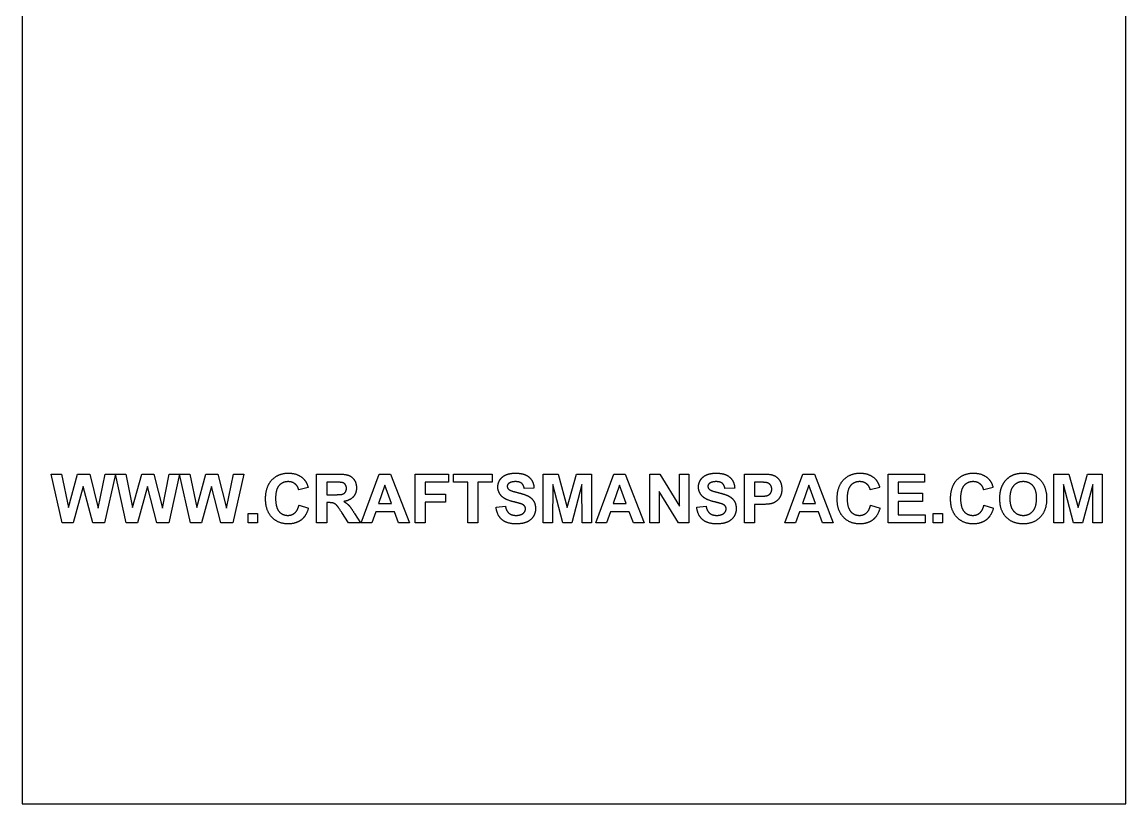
# Model space of a CAD drawing. Header units: millimetres. Extents: x -137 to 152, y -181 to 177.
# Drawn here: x 46.9 to 136.5, y 5.4 to 68.9 of the extents above; entities that cross this region are included whole.
import ezdxf

# ---------------------------------------------------------------- set-up
doc = ezdxf.new("R2010")
doc.units = ezdxf.units.MM
doc.header["$MEASUREMENT"] = 0
doc.layers.add('Layer 03', color=5, linetype='Continuous')

msp = doc.modelspace()

# ---------------------------------------------------------------- linework, layer by layer
at = {"layer": 'Layer 03'}
for p, q in [((46.891, 105.37), (46.891, 5.368)), ((136.537, 5.368), (136.537, 105.37)), ((50.147, 28.187), (49.258, 32.162)), ((49.258, 32.162), (50.094, 32.162)), ((50.094, 32.162), (50.653, 29.432)), ((50.653, 29.432), (51.405, 32.162)), ((51.405, 32.162), (52.383, 32.162)), ((52.383, 32.162), (53.072, 29.386)), ((53.072, 29.386), (53.631, 32.162)), ((54.467, 32.162), (53.593, 28.187)), ((53.631, 32.162), (54.467, 32.162)), ((55.357, 28.187), (54.467, 32.162)), ((54.467, 32.162), (55.304, 32.162)), ((55.304, 32.162), (55.863, 29.432)), ((55.863, 29.432), (56.615, 32.162)), ((56.615, 32.162), (57.592, 32.162)), ((57.592, 32.162), (58.282, 29.386)), ((58.282, 29.386), (58.841, 32.162)), ((59.677, 32.162), (58.803, 28.187)), ((58.841, 32.162), (59.677, 32.162)), ((60.567, 28.187), (59.677, 32.162)), ((59.677, 32.162), (60.513, 32.162)), ((60.513, 32.162), (61.072, 29.432)), ((61.072, 29.432), (61.825, 32.162)), ((61.825, 32.162), (62.802, 32.162)), ((62.802, 32.162), (63.492, 29.386)), ((63.492, 29.386), (64.05, 32.162)), ((64.887, 32.162), (64.013, 28.187)), ((64.05, 32.162), (64.887, 32.162)), ((70.813, 28.187), (70.813, 32.162)), ((70.813, 32.162), (72.494, 32.162)), ((72.248, 31.496), (71.628, 31.496)), ((71.628, 31.496), (71.628, 30.483)), ((74.418, 28.187), (75.881, 32.162)), ((75.881, 32.162), (76.817, 32.162)), ((76.817, 32.162), (78.344, 28.187)), ((78.813, 28.187), (78.813, 32.162)), ((78.813, 32.162), (81.529, 32.162)), ((81.529, 31.496), (79.628, 31.496)), ((79.628, 31.496), (79.628, 30.533)), ((81.529, 32.162), (81.529, 31.496)), ((81.924, 31.496), (81.924, 32.162)), ((81.924, 32.162), (85.06, 32.162)), ((83.085, 31.496), (81.924, 31.496)), ((83.085, 28.187), (83.085, 31.496)), ((85.06, 31.496), (83.9, 31.496)), ((83.9, 31.496), (83.9, 28.187)), ((85.06, 32.162), (85.06, 31.496)), ((89.208, 28.187), (89.208, 32.162)), ((89.208, 32.162), (90.424, 32.162)), ((90.424, 32.162), (91.171, 29.45)), ((91.171, 29.45), (91.927, 32.162)), ((91.927, 32.162), (93.134, 32.162)), ((93.134, 32.162), (93.134, 28.187)), ((93.48, 28.187), (94.943, 32.162)), ((94.943, 32.162), (95.878, 32.162)), ((95.878, 32.162), (97.406, 28.187)), ((97.875, 28.187), (97.875, 32.162)), ((97.875, 32.162), (98.675, 32.162)), ((98.675, 32.162), (100.27, 29.56)), ((100.27, 29.56), (100.27, 32.162)), ((100.27, 32.162), (101.035, 32.162)), ((101.035, 32.162), (101.035, 28.187)), ((105.554, 28.187), (105.554, 32.162)), ((105.554, 32.162), (106.839, 32.162)), ((106.369, 31.496), (106.369, 30.36)), ((106.754, 31.496), (106.369, 31.496)), ((108.838, 28.187), (110.301, 32.162)), ((110.301, 32.162), (111.236, 32.162)), ((111.236, 32.162), (112.764, 28.187)), ((117.233, 28.187), (117.233, 32.162)), ((117.233, 32.162), (120.171, 32.162)), ((120.171, 31.496), (118.048, 31.496)), ((118.048, 31.496), (118.048, 30.607)), ((120.171, 32.162), (120.171, 31.496)), ((130.69, 28.187), (130.69, 32.162)), ((130.69, 32.162), (131.906, 32.162)), ((131.906, 32.162), (132.653, 29.45)), ((132.653, 29.45), (133.409, 32.162)), ((133.409, 32.162), (134.616, 32.162)), ((134.616, 32.162), (134.616, 28.187)), ((51.863, 31.159), (51.043, 28.187)), ((52.626, 28.187), (51.863, 31.159)), ((57.072, 31.159), (56.253, 28.187)), ((57.836, 28.187), (57.072, 31.159)), ((62.282, 31.159), (61.463, 28.187)), ((63.046, 28.187), (62.282, 31.159)), ((70.122, 31.076), (69.356, 30.878)), ((71.628, 30.483), (72.216, 30.483)), ((76.356, 31.249), (75.84, 29.767)), ((76.896, 29.767), (76.356, 31.249)), ((79.628, 30.533), (81.282, 30.533)), ((81.282, 30.533), (81.282, 29.866)), ((88.467, 31.002), (87.677, 30.977)), ((89.986, 31.316), (89.974, 28.187)), ((90.806, 28.187), (89.986, 31.316)), ((92.356, 31.316), (91.525, 28.187)), ((92.369, 28.187), (92.356, 31.316)), ((95.418, 31.249), (94.902, 29.767)), ((95.958, 29.767), (95.418, 31.249)), ((100.211, 28.187), (98.64, 30.75)), ((98.64, 30.75), (98.64, 28.187)), ((104.764, 31.002), (103.974, 30.977)), ((110.776, 31.249), (110.26, 29.767)), ((111.316, 29.767), (110.776, 31.249)), ((116.542, 31.076), (115.776, 30.878)), ((118.048, 30.607), (120.023, 30.607)), ((120.023, 30.607), (120.023, 29.94)), ((125.751, 31.076), (124.986, 30.878)), ((131.467, 31.316), (131.455, 28.187)), ((132.288, 28.187), (131.467, 31.316)), ((133.838, 31.316), (133.007, 28.187)), ((133.85, 28.187), (133.838, 31.316)), ((69.381, 29.644), (70.146, 29.397)), ((71.789, 29.841), (71.628, 29.841)), ((71.628, 29.841), (71.628, 28.187)), ((75.84, 29.767), (76.896, 29.767)), ((81.282, 29.866), (79.628, 29.866)), ((79.628, 29.866), (79.628, 28.187)), ((94.902, 29.767), (95.958, 29.767)), ((106.369, 30.36), (106.805, 30.36)), ((106.887, 29.693), (106.369, 29.693)), ((106.369, 29.693), (106.369, 28.187)), ((110.26, 29.767), (111.316, 29.767)), ((115.801, 29.644), (116.566, 29.397)), ((120.023, 29.94), (118.048, 29.94)), ((118.048, 29.94), (118.048, 28.854)), ((125.011, 29.644), (125.776, 29.397)), ((65.258, 28.187), (65.258, 28.952)), ((65.258, 28.952), (66.023, 28.952)), ((66.023, 28.952), (66.023, 28.187)), ((73.414, 28.187), (72.848, 29.05)), ((73.889, 28.961), (74.369, 28.187)), ((75.608, 29.101), (75.29, 28.187)), ((77.139, 29.101), (75.608, 29.101)), ((77.472, 28.187), (77.139, 29.101)), ((85.381, 29.471), (86.146, 29.545)), ((94.67, 29.101), (94.352, 28.187)), ((96.201, 29.101), (94.67, 29.101)), ((96.534, 28.187), (96.201, 29.101)), ((101.677, 29.471), (102.443, 29.545)), ((110.028, 29.101), (109.71, 28.187)), ((111.559, 29.101), (110.028, 29.101)), ((111.892, 28.187), (111.559, 29.101)), ((118.048, 28.854), (120.245, 28.854)), ((120.245, 28.854), (120.245, 28.187)), ((120.887, 28.187), (120.887, 28.952)), ((120.887, 28.952), (121.653, 28.952)), ((121.653, 28.952), (121.653, 28.187)), ((51.043, 28.187), (50.147, 28.187)), ((53.593, 28.187), (52.626, 28.187)), ((56.253, 28.187), (55.357, 28.187)), ((58.803, 28.187), (57.836, 28.187)), ((61.463, 28.187), (60.567, 28.187)), ((64.013, 28.187), (63.046, 28.187)), ((66.023, 28.187), (65.258, 28.187)), ((71.628, 28.187), (70.813, 28.187)), ((74.369, 28.187), (73.414, 28.187)), ((75.29, 28.187), (74.418, 28.187)), ((78.344, 28.187), (77.472, 28.187)), ((79.628, 28.187), (78.813, 28.187)), ((83.9, 28.187), (83.085, 28.187)), ((89.974, 28.187), (89.208, 28.187)), ((91.525, 28.187), (90.806, 28.187)), ((93.134, 28.187), (92.369, 28.187)), ((94.352, 28.187), (93.48, 28.187)), ((97.406, 28.187), (96.534, 28.187)), ((98.64, 28.187), (97.875, 28.187)), ((101.035, 28.187), (100.211, 28.187)), ((106.369, 28.187), (105.554, 28.187)), ((109.71, 28.187), (108.838, 28.187)), ((112.764, 28.187), (111.892, 28.187)), ((120.245, 28.187), (117.233, 28.187)), ((121.653, 28.187), (120.887, 28.187)), ((131.455, 28.187), (130.69, 28.187)), ((133.007, 28.187), (132.288, 28.187)), ((134.616, 28.187), (133.85, 28.187)), ((46.891, 5.368), (136.537, 5.368))]:
    msp.add_line(p, q, dxfattribs=at)
for points in [[(66.665, 30.139), (66.665, 31.135), (67.178, 31.686)], [(67.178, 31.686), (67.692, 32.236), (68.528, 32.236)], [(68.497, 31.545), (68.044, 31.545), (67.762, 31.227)], [(69.055, 31.366), (68.825, 31.545), (68.497, 31.545)], [(68.528, 32.236), (69.258, 32.236), (69.714, 31.806)], [(69.714, 31.806), (69.986, 31.552), (70.122, 31.076)], [(72.828, 31.482), (72.731, 31.496), (72.248, 31.496)], [(72.494, 32.162), (73.128, 32.162), (73.415, 32.055)], [(73.127, 31.325), (73.021, 31.449), (72.828, 31.482)], [(73.415, 32.055), (73.702, 31.948), (73.875, 31.673)], [(73.875, 31.673), (74.048, 31.399), (74.048, 31.046)], [(85.529, 31.118), (85.529, 31.424), (85.699, 31.691)], [(85.699, 31.691), (85.869, 31.957), (86.189, 32.097)], [(86.189, 32.097), (86.51, 32.236), (86.962, 32.236)], [(86.42, 31.403), (86.295, 31.311), (86.295, 31.158)], [(86.959, 31.545), (86.615, 31.545), (86.42, 31.403)], [(87.46, 31.412), (87.293, 31.545), (86.959, 31.545)], [(86.962, 32.236), (87.701, 32.236), (88.075, 31.9)], [(87.677, 30.977), (87.627, 31.28), (87.46, 31.412)], [(88.075, 31.9), (88.449, 31.564), (88.467, 31.002)], [(101.825, 31.118), (101.825, 31.424), (101.996, 31.691)], [(101.996, 31.691), (102.166, 31.957), (102.486, 32.097)], [(102.486, 32.097), (102.806, 32.236), (103.258, 32.236)], [(102.716, 31.403), (102.591, 31.311), (102.591, 31.158)], [(103.256, 31.545), (102.911, 31.545), (102.716, 31.403)], [(103.756, 31.412), (103.589, 31.545), (103.256, 31.545)], [(103.258, 32.236), (103.998, 32.236), (104.371, 31.9)], [(103.974, 30.977), (103.923, 31.28), (103.756, 31.412)], [(104.371, 31.9), (104.745, 31.564), (104.764, 31.002)], [(107.329, 31.468), (107.186, 31.496), (106.754, 31.496)], [(106.839, 32.162), (107.569, 32.162), (107.79, 32.103)], [(107.649, 31.291), (107.523, 31.433), (107.329, 31.468)], [(107.79, 32.103), (108.131, 32.013), (108.361, 31.715)], [(108.361, 31.715), (108.591, 31.416), (108.591, 30.943)], [(113.085, 30.139), (113.085, 31.135), (113.598, 31.686)], [(113.598, 31.686), (114.111, 32.236), (114.947, 32.236)], [(114.917, 31.545), (114.464, 31.545), (114.182, 31.227)], [(115.475, 31.366), (115.245, 31.545), (114.917, 31.545)], [(114.947, 32.236), (115.678, 32.236), (116.134, 31.806)], [(116.134, 31.806), (116.406, 31.552), (116.542, 31.076)], [(122.295, 30.139), (122.295, 31.135), (122.808, 31.686)], [(122.808, 31.686), (123.321, 32.236), (124.157, 32.236)], [(124.127, 31.545), (123.674, 31.545), (123.392, 31.227)], [(124.684, 31.366), (124.455, 31.545), (124.127, 31.545)], [(124.157, 32.236), (124.888, 32.236), (125.344, 31.806)], [(125.344, 31.806), (125.616, 31.552), (125.751, 31.076)], [(126.474, 31.173), (126.608, 31.477), (126.839, 31.72)], [(126.839, 31.72), (127.07, 31.962), (127.346, 32.079)], [(127.346, 32.079), (127.712, 32.236), (128.19, 32.236)], [(128.2, 31.545), (127.71, 31.545), (127.41, 31.205)], [(128.19, 32.236), (129.057, 32.236), (129.577, 31.69)], [(128.986, 31.209), (128.69, 31.545), (128.2, 31.545)], [(129.577, 31.69), (130.097, 31.143), (130.097, 30.169)], [(67.762, 31.227), (67.48, 30.91), (67.48, 30.199)], [(69.356, 30.878), (69.284, 31.187), (69.055, 31.366)], [(72.216, 30.483), (72.787, 30.483), (72.93, 30.532)], [(72.93, 30.532), (73.072, 30.581), (73.152, 30.701)], [(73.233, 31), (73.233, 31.202), (73.127, 31.325)], [(73.152, 30.701), (73.233, 30.821), (73.233, 31)], [(74.048, 31.046), (74.048, 30.597), (73.789, 30.305)], [(85.889, 30.311), (85.529, 30.642), (85.529, 31.118)], [(86.295, 31.158), (86.295, 31.019), (86.413, 30.919)], [(86.413, 30.919), (86.563, 30.793), (87.142, 30.655)], [(87.142, 30.655), (87.722, 30.517), (87.999, 30.37)], [(102.185, 30.311), (101.825, 30.642), (101.825, 31.118)], [(102.591, 31.158), (102.591, 31.019), (102.709, 30.919)], [(102.709, 30.919), (102.859, 30.793), (103.439, 30.655)], [(103.439, 30.655), (104.018, 30.517), (104.296, 30.37)], [(107.436, 30.423), (107.596, 30.486), (107.686, 30.619)], [(107.776, 30.93), (107.776, 31.149), (107.649, 31.291)], [(107.686, 30.619), (107.776, 30.753), (107.776, 30.93)], [(108.591, 30.943), (108.591, 30.577), (108.459, 30.329)], [(114.182, 31.227), (113.9, 30.91), (113.9, 30.199)], [(115.776, 30.878), (115.704, 31.187), (115.475, 31.366)], [(123.392, 31.227), (123.109, 30.91), (123.109, 30.199)], [(124.986, 30.878), (124.914, 31.187), (124.684, 31.366)], [(126.295, 30.15), (126.295, 30.76), (126.474, 31.173)], [(127.41, 31.205), (127.109, 30.864), (127.109, 30.177)], [(129.282, 30.188), (129.282, 30.872), (128.986, 31.209)], [(67.178, 28.656), (66.665, 29.198), (66.665, 30.139)], [(67.48, 30.199), (67.48, 29.445), (67.757, 29.124)], [(69.043, 29.007), (69.278, 29.209), (69.381, 29.644)], [(72.19, 29.797), (72.064, 29.841), (71.789, 29.841)], [(72.429, 29.632), (72.316, 29.752), (72.19, 29.797)], [(72.848, 29.05), (72.542, 29.512), (72.429, 29.632)], [(73.789, 30.305), (73.53, 30.013), (73.014, 29.937)], [(73.014, 29.937), (73.271, 29.786), (73.438, 29.605)], [(73.438, 29.605), (73.605, 29.423), (73.889, 28.961)], [(86.779, 29.916), (86.145, 30.075), (85.889, 30.311)], [(87.411, 29.743), (87.272, 29.791), (86.779, 29.916)], [(87.695, 29.574), (87.614, 29.671), (87.411, 29.743)], [(87.999, 30.37), (88.277, 30.222), (88.434, 29.967)], [(88.434, 29.967), (88.591, 29.712), (88.591, 29.337)], [(103.075, 29.916), (102.441, 30.075), (102.185, 30.311)], [(103.707, 29.743), (103.569, 29.791), (103.075, 29.916)], [(103.991, 29.574), (103.91, 29.671), (103.707, 29.743)], [(104.296, 30.37), (104.573, 30.222), (104.73, 29.967)], [(104.73, 29.967), (104.887, 29.712), (104.887, 29.337)], [(106.805, 30.36), (107.277, 30.36), (107.436, 30.423)], [(107.712, 29.75), (107.427, 29.693), (106.887, 29.693)], [(108.125, 29.938), (107.922, 29.796), (107.712, 29.75)], [(108.459, 30.329), (108.327, 30.08), (108.125, 29.938)], [(113.597, 28.656), (113.085, 29.198), (113.085, 30.139)], [(113.9, 30.199), (113.9, 29.445), (114.177, 29.124)], [(115.462, 29.007), (115.698, 29.209), (115.801, 29.644)], [(122.807, 28.656), (122.295, 29.198), (122.295, 30.139)], [(123.109, 30.199), (123.109, 29.445), (123.387, 29.124)], [(124.672, 29.007), (124.908, 29.209), (125.011, 29.644)], [(126.811, 28.656), (126.295, 29.198), (126.295, 30.15)], [(127.109, 30.177), (127.109, 29.502), (127.418, 29.153)], [(128.978, 29.15), (129.282, 29.496), (129.282, 30.188)], [(130.097, 30.169), (130.097, 29.204), (129.581, 28.658)], [(67.757, 29.124), (68.035, 28.804), (68.479, 28.804)], [(68.479, 28.804), (68.807, 28.804), (69.043, 29.007)], [(70.146, 29.397), (69.967, 28.745), (69.548, 28.429)], [(85.86, 28.46), (85.459, 28.807), (85.381, 29.471)], [(86.146, 29.545), (86.216, 29.163), (86.429, 28.983)], [(86.429, 28.983), (86.642, 28.804), (87.004, 28.804)], [(87.004, 28.804), (87.388, 28.804), (87.582, 28.965)], [(87.582, 28.965), (87.776, 29.125), (87.776, 29.34)], [(87.776, 29.34), (87.776, 29.477), (87.695, 29.574)], [(88.402, 28.699), (88.214, 28.402), (87.869, 28.257)], [(88.591, 29.337), (88.591, 28.996), (88.402, 28.699)], [(102.157, 28.46), (101.755, 28.807), (101.677, 29.471)], [(102.443, 29.545), (102.513, 29.163), (102.726, 28.983)], [(102.726, 28.983), (102.939, 28.804), (103.3, 28.804)], [(103.3, 28.804), (103.684, 28.804), (103.878, 28.965)], [(103.878, 28.965), (104.072, 29.125), (104.072, 29.34)], [(104.072, 29.34), (104.072, 29.477), (103.991, 29.574)], [(104.699, 28.699), (104.51, 28.402), (104.166, 28.257)], [(104.887, 29.337), (104.887, 28.996), (104.699, 28.699)], [(114.177, 29.124), (114.455, 28.804), (114.899, 28.804)], [(114.899, 28.804), (115.226, 28.804), (115.462, 29.007)], [(116.566, 29.397), (116.386, 28.745), (115.968, 28.429)], [(123.387, 29.124), (123.665, 28.804), (124.109, 28.804)], [(124.109, 28.804), (124.436, 28.804), (124.672, 29.007)], [(125.776, 29.397), (125.596, 28.745), (125.178, 28.429)], [(127.418, 29.153), (127.726, 28.804), (128.2, 28.804)], [(128.2, 28.804), (128.674, 28.804), (128.978, 29.15)], [(68.486, 28.113), (67.69, 28.113), (67.178, 28.656)], [(69.548, 28.429), (69.13, 28.113), (68.486, 28.113)], [(87.01, 28.113), (86.261, 28.113), (85.86, 28.46)], [(87.869, 28.257), (87.525, 28.113), (87.01, 28.113)], [(103.307, 28.113), (102.558, 28.113), (102.157, 28.46)], [(104.166, 28.257), (103.821, 28.113), (103.307, 28.113)], [(114.906, 28.113), (114.11, 28.113), (113.597, 28.656)], [(115.968, 28.429), (115.549, 28.113), (114.906, 28.113)], [(124.116, 28.113), (123.32, 28.113), (122.807, 28.656)], [(125.178, 28.429), (124.759, 28.113), (124.116, 28.113)], [(128.201, 28.113), (127.327, 28.113), (126.811, 28.656)], [(129.581, 28.658), (129.065, 28.113), (128.201, 28.113)]]:
    msp.add_open_spline(points, degree=2, dxfattribs=at)

doc.saveas('drawing.dxf')
